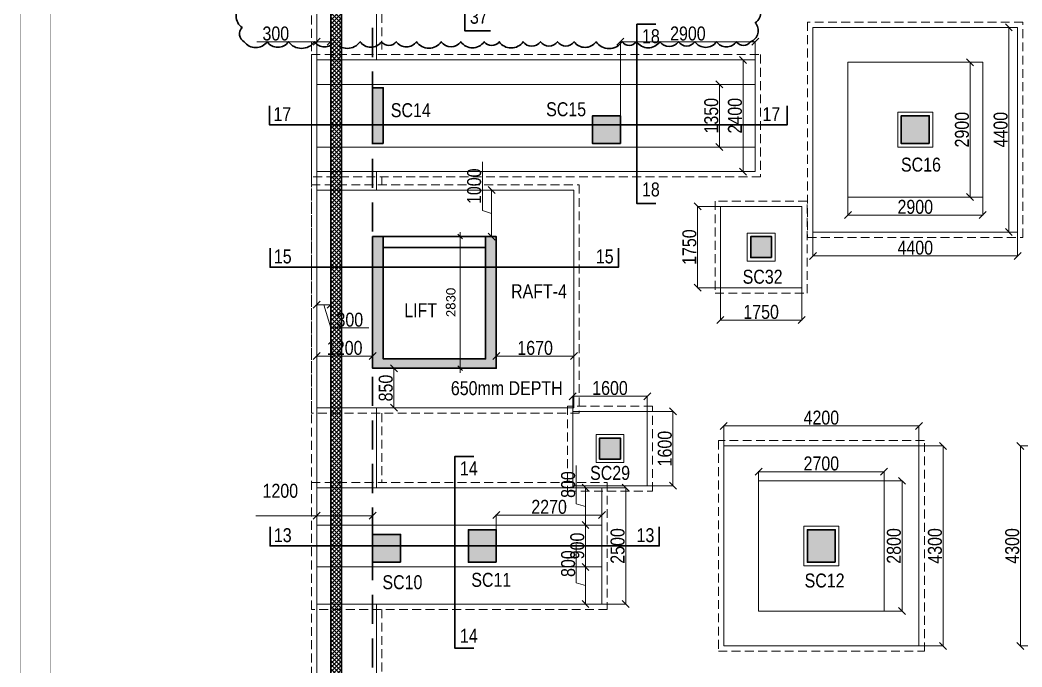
# Model space of a CAD drawing. Header units: millimetres. Extents: x 1112055 to 3390982, y -148532 to 766891.
# Drawn here: x 1978202 to 1999748, y 653561 to 667469 of the extents above; entities that cross this region are included whole.
import ezdxf

# ---------------------------------------------------------------- set-up
doc = ezdxf.new("R2010")
doc.units = ezdxf.units.MM
doc.header["$PDMODE"] = 35
doc.header["$PDSIZE"] = -25
doc.linetypes.add('DASHED2', pattern=[0.375, 0.25, -0.125])
doc.linetypes.add('Hidden', pattern=[9.525, 6.35, -3.175])
for name, color, linetype, lineweight in [('B COL. NO.', 3, 'Continuous', 20), ('B FINAL COLUMN', 1, 'Continuous', 30), ('B FOOTING', 49, 'Continuous', 20), ('B FOOTING DIM', 234, 'Continuous', 9), ('B HATCH', 250, 'Continuous', 0), ('B P.C.C', 251, 'Continuous', 0), ('B TITLE BLOCK', 250, 'Continuous', 0)]:
    doc.layers.add(name, color=color, linetype=linetype, lineweight=lineweight)
doc.layers.add('B Pedestal', color=7, linetype='Continuous', lineweight=9, true_color=0x5c8948)
doc.layers.add('B-COL HT', color=7, linetype='Continuous', lineweight=0, true_color=0x4e4f45)
doc.styles.add('Cali', font='calibri.ttf')
doc.styles.add('SWINC', font='swissc.ttf')
doc.dimstyles.new('1.100', dxfattribs={"dimtxt": 200, "dimasz": 100, "dimexe": 100, "dimexo": 100, "dimgap": 100, "dimtad": 1, "dimdec": 0, "dimzin": 0, "dimdsep": 46, "dimtxsty": 'Cali', "dimblk": 'OBLIQUE', "dimcen": 0, "dimdle": 100, "dimclrd": 256, "dimclre": 256, "dimclrt": 3, "dimadec": 0, "dimazin": 0, "dimtfac": 1, "dimtdec": 0, "dimtofl": 0, "dimtmove": 1, "dimatfit": 0, "dimfxl": 100, "dimfxlon": 1, "dimtolj": 1, "dimtzin": 0, "dimlwd": -1, "dimlwe": -1, "dimarcsym": 0})
doc.dimstyles.new('BHOOMI', dxfattribs={"dimtxt": 230, "dimasz": 150, "dimexe": 10, "dimexo": 0, "dimgap": 25, "dimtad": 1, "dimdec": 0, "dimzin": 0, "dimdsep": 46, "dimtxsty": 'SWINC', "dimblk": 'OBLIQUE', "dimcen": 0.09, "dimclrd": 250, "dimclre": 250, "dimclrt": 256, "dimaunit": 1, "dimadec": 3, "dimazin": 0, "dimtfac": 1, "dimtdec": 0, "dimtofl": 0, "dimtmove": 1, "dimatfit": 3, "dimfxl": 100, "dimtolj": 1, "dimtzin": 0, "dimlwd": 9, "dimlwe": 5, "dimarcsym": 0})

# ---------------------------------------------------------------- blocks, each defined once
blk = doc.blocks.new('_Oblique')
at = {"color": 0, "linetype": 'ByBlock', "lineweight": -2}
blk.add_line((-0.5, -0.5), (0.5, 0.5), dxfattribs=at)
blk = doc.blocks.new('*D2715')
at = {"layer": 'B FOOTING DIM', "color": 250, "lineweight": 5, "ltscale": 0.5, "transparency": 16777216}
for p, q in [((1993334, 658312), (1993334, 658754)), ((1997534, 658744), (1993334, 658744)), ((1997534, 658312), (1997534, 658754))]:
    blk.add_line(p, q, dxfattribs=at)
at = {"layer": 'Defpoints', "color": 0, "transparency": 16777216}
for p in [(1993334, 658744), (1993334, 658312), (1997534, 658312)]:
    blk.add_point(p, dxfattribs=at)
at = {"layer": 'B FOOTING DIM', "color": 250, "lineweight": 5, "transparency": 16777216, "xscale": 150, "yscale": 150, "zscale": 150, "rotation": 180}
blk.add_blockref('_Oblique', (1993334, 658744), dxfattribs=at)
at = {"layer": 'B FOOTING DIM', "color": 250, "lineweight": 5, "transparency": 16777216, "xscale": 150, "yscale": 150, "zscale": 150}
blk.add_blockref('_Oblique', (1997534, 658744), dxfattribs=at)
at = {"layer": 'B FOOTING DIM', "transparency": 16777216, "insert": (1995434, 658919), "char_height": 300, "attachment_point": 5, "style": 'SWINC'}
blk.add_mtext('\\A1;4200', dxfattribs=at)
blk = doc.blocks.new('*D2716')
at = {"layer": 'B FOOTING DIM', "color": 250, "lineweight": 5, "ltscale": 0.5, "transparency": 16777216}
for p, q in [((1997534, 658312), (1998063, 658312)), ((1998053, 658312), (1998053, 654012)), ((1997534, 654012), (1998063, 654012))]:
    blk.add_line(p, q, dxfattribs=at)
at = {"layer": 'Defpoints', "color": 0, "transparency": 16777216}
for p in [(1997534, 658312), (1997534, 654012), (1998053, 654012)]:
    blk.add_point(p, dxfattribs=at)
at = {"layer": 'B FOOTING DIM', "color": 250, "lineweight": 5, "transparency": 16777216, "xscale": 150, "yscale": 150, "zscale": 150}
for p, rotation in [((1998053, 658312), 90), ((1998053, 654012), 270)]:
    blk.add_blockref('_Oblique', p, dxfattribs=dict(at, rotation=rotation))
at = {"layer": 'B FOOTING DIM', "transparency": 16777216, "insert": (1997878, 656162), "char_height": 300, "attachment_point": 5, "rotation": 90, "style": 'SWINC'}
blk.add_mtext('\\A1;4300', dxfattribs=at)
blk = doc.blocks.new('*D2718')
at = {"layer": 'B FOOTING DIM', "color": 250, "lineweight": 5, "ltscale": 0.5, "transparency": 16777216}
for p, q in [((2000234, 658312), (1999705, 658312)), ((1999715, 658312), (1999715, 654012)), ((2000234, 654012), (1999705, 654012))]:
    blk.add_line(p, q, dxfattribs=at)
at = {"layer": 'Defpoints', "color": 0, "transparency": 16777216}
for p in [(2000234, 658312), (1999715, 654012), (2000234, 654012)]:
    blk.add_point(p, dxfattribs=at)
at = {"layer": 'B FOOTING DIM', "color": 250, "lineweight": 5, "transparency": 16777216, "xscale": 150, "yscale": 150, "zscale": 150}
for p, rotation in [((1999715, 658312), 90), ((1999715, 654012), 270)]:
    blk.add_blockref('_Oblique', p, dxfattribs=dict(at, rotation=rotation))
at = {"layer": 'B FOOTING DIM', "transparency": 16777216, "insert": (1999540, 656162), "char_height": 300, "attachment_point": 5, "rotation": 90, "style": 'SWINC'}
blk.add_mtext('\\A1;4300', dxfattribs=at)
blk = doc.blocks.new('*D2719')
at = {"layer": 'B FOOTING DIM', "color": 250, "lineweight": 5, "ltscale": 0.5, "transparency": 16777216}
for p, q in [((1994084, 657562), (1994084, 657769)), ((1994084, 657759), (1996784, 657759)), ((1996784, 657562), (1996784, 657769))]:
    blk.add_line(p, q, dxfattribs=at)
at = {"layer": 'Defpoints', "color": 0, "transparency": 16777216}
for p in [(1996784, 657759), (1994084, 657562), (1996784, 657562)]:
    blk.add_point(p, dxfattribs=at)
at = {"layer": 'B FOOTING DIM', "color": 250, "lineweight": 5, "transparency": 16777216, "xscale": 150, "yscale": 150, "zscale": 150, "rotation": 180}
blk.add_blockref('_Oblique', (1994084, 657759), dxfattribs=at)
at = {"layer": 'B FOOTING DIM', "color": 250, "lineweight": 5, "transparency": 16777216, "xscale": 150, "yscale": 150, "zscale": 150}
blk.add_blockref('_Oblique', (1996784, 657759), dxfattribs=at)
at = {"layer": 'B FOOTING DIM', "transparency": 16777216, "insert": (1995434, 657934), "char_height": 300, "attachment_point": 5, "style": 'SWINC'}
blk.add_mtext('\\A1;2700', dxfattribs=at)
blk = doc.blocks.new('*D2720')
at = {"layer": 'B FOOTING DIM', "color": 250, "lineweight": 5, "ltscale": 0.5, "transparency": 16777216}
for p, q in [((1996784, 657562), (1997180, 657562)), ((1997170, 654762), (1997170, 657562)), ((1996784, 654762), (1997180, 654762))]:
    blk.add_line(p, q, dxfattribs=at)
at = {"layer": 'Defpoints', "color": 0, "transparency": 16777216}
for p in [(1996784, 657562), (1997170, 657562), (1996784, 654762)]:
    blk.add_point(p, dxfattribs=at)
at = {"layer": 'B FOOTING DIM', "color": 250, "lineweight": 5, "transparency": 16777216, "xscale": 150, "yscale": 150, "zscale": 150}
for p, rotation in [((1997170, 657562), 90), ((1997170, 654762), 270)]:
    blk.add_blockref('_Oblique', p, dxfattribs=dict(at, rotation=rotation))
at = {"layer": 'B FOOTING DIM', "transparency": 16777216, "insert": (1996995, 656162), "char_height": 300, "attachment_point": 5, "rotation": 90, "style": 'SWINC'}
blk.add_mtext('\\A1;2800', dxfattribs=at)
blk = doc.blocks.new('*D2721')
at = {"layer": 'B FOOTING DIM', "color": 250, "lineweight": 5, "ltscale": 0.5, "transparency": 16777216}
for p, q in [((1990714, 656612), (1990352, 656612)), ((1990362, 655712), (1990362, 656612)), ((1990714, 655712), (1990352, 655712))]:
    blk.add_line(p, q, dxfattribs=at)
at = {"layer": 'Defpoints', "color": 0, "transparency": 16777216}
for p in [(1990362, 656612), (1990714, 656612), (1990714, 655712)]:
    blk.add_point(p, dxfattribs=at)
at = {"layer": 'B FOOTING DIM', "color": 250, "lineweight": 5, "transparency": 16777216, "xscale": 150, "yscale": 150, "zscale": 150}
for p, rotation in [((1990362, 656612), 90), ((1990362, 655712), 270)]:
    blk.add_blockref('_Oblique', p, dxfattribs=dict(at, rotation=rotation))
at = {"layer": 'B FOOTING DIM', "transparency": 16777216, "insert": (1990187, 656162), "char_height": 300, "attachment_point": 5, "rotation": 90, "style": 'SWINC'}
blk.add_mtext('\\A1;900', dxfattribs=at)
blk = doc.blocks.new('*D2722')
at = {"layer": 'B FOOTING DIM', "color": 250, "lineweight": 5, "ltscale": 0.5, "transparency": 16777216}
for p, q in [((1990165, 656193), (1990165, 655371)), ((1990714, 655712), (1990352, 655712)), ((1990362, 655712), (1990362, 654912)), ((1990165, 655371), (1990362, 655312)), ((1990714, 654912), (1990352, 654912))]:
    blk.add_line(p, q, dxfattribs=at)
at = {"layer": 'Defpoints', "color": 0, "transparency": 16777216}
for p in [(1990714, 655712), (1990362, 654912), (1990714, 654912)]:
    blk.add_point(p, dxfattribs=at)
at = {"layer": 'B FOOTING DIM', "color": 250, "lineweight": 5, "transparency": 16777216, "xscale": 150, "yscale": 150, "zscale": 150}
for p, rotation in [((1990362, 655712), 90), ((1990362, 654912), 270)]:
    blk.add_blockref('_Oblique', p, dxfattribs=dict(at, rotation=rotation))
at = {"layer": 'B FOOTING DIM', "transparency": 16777216, "insert": (1989990, 655782), "char_height": 300, "attachment_point": 5, "rotation": 90, "style": 'SWINC'}
blk.add_mtext('\\A1;800', dxfattribs=at)
blk = doc.blocks.new('*D2723')
at = {"layer": 'B FOOTING DIM', "color": 250, "lineweight": 5, "ltscale": 0.5, "transparency": 16777216}
for p, q in [((1990165, 657893), (1990165, 657071)), ((1990714, 657412), (1990352, 657412)), ((1990362, 656612), (1990362, 657412)), ((1990165, 657071), (1990362, 657012)), ((1990714, 656612), (1990352, 656612))]:
    blk.add_line(p, q, dxfattribs=at)
at = {"layer": 'Defpoints', "color": 0, "transparency": 16777216}
for p in [(1990362, 657412), (1990714, 657412), (1990714, 656612)]:
    blk.add_point(p, dxfattribs=at)
at = {"layer": 'B FOOTING DIM', "color": 250, "lineweight": 5, "transparency": 16777216, "xscale": 150, "yscale": 150, "zscale": 150}
for p, rotation in [((1990362, 657412), 90), ((1990362, 656612), 270)]:
    blk.add_blockref('_Oblique', p, dxfattribs=dict(at, rotation=rotation))
at = {"layer": 'B FOOTING DIM', "transparency": 16777216, "insert": (1989990, 657482), "char_height": 300, "attachment_point": 5, "rotation": 90, "style": 'SWINC'}
blk.add_mtext('\\A1;800', dxfattribs=at)
blk = doc.blocks.new('*D2724')
at = {"layer": 'B FOOTING DIM', "color": 250, "lineweight": 5, "ltscale": 0.5, "transparency": 16777216}
for p, q in [((1990714, 657412), (1991238, 657412)), ((1991228, 657412), (1991228, 654912)), ((1990714, 654912), (1991238, 654912))]:
    blk.add_line(p, q, dxfattribs=at)
at = {"layer": 'Defpoints', "color": 0, "transparency": 16777216}
for p in [(1990714, 657412), (1990714, 654912), (1991228, 654912)]:
    blk.add_point(p, dxfattribs=at)
at = {"layer": 'B FOOTING DIM', "color": 250, "lineweight": 5, "transparency": 16777216, "xscale": 150, "yscale": 150, "zscale": 150}
for p, rotation in [((1991228, 657412), 90), ((1991228, 654912), 270)]:
    blk.add_blockref('_Oblique', p, dxfattribs=dict(at, rotation=rotation))
at = {"layer": 'B FOOTING DIM', "transparency": 16777216, "insert": (1991053, 656162), "char_height": 300, "attachment_point": 5, "rotation": 90, "style": 'SWINC'}
blk.add_mtext('\\A1;2500', dxfattribs=at)
blk = doc.blocks.new('*D2725')
at = {"layer": 'B FOOTING DIM', "color": 250, "lineweight": 5, "ltscale": 0.5, "transparency": 16777216}
for p, q in [((1988144, 664421), (1988144, 663371)), ((1988541, 663812), (1988331, 663812)), ((1988341, 662812), (1988341, 663812)), ((1988144, 663371), (1988341, 663312)), ((1988414, 662812), (1988331, 662812))]:
    blk.add_line(p, q, dxfattribs=at)
at = {"layer": 'Defpoints', "color": 0, "transparency": 16777216}
for p in [(1988341, 663812), (1988541, 663812), (1988414, 662812)]:
    blk.add_point(p, dxfattribs=at)
at = {"layer": 'B FOOTING DIM', "color": 250, "lineweight": 5, "transparency": 16777216, "xscale": 150, "yscale": 150, "zscale": 150}
for p, rotation in [((1988341, 663812), 90), ((1988341, 662812), 270)]:
    blk.add_blockref('_Oblique', p, dxfattribs=dict(at, rotation=rotation))
at = {"layer": 'B FOOTING DIM', "transparency": 16777216, "insert": (1987969, 663896), "char_height": 300, "attachment_point": 5, "rotation": 90, "style": 'SWINC'}
blk.add_mtext('\\A1;1000', dxfattribs=at)
blk = doc.blocks.new('*D2726')
at = {"layer": 'B FOOTING DIM', "color": 250, "lineweight": 5, "ltscale": 0.5, "transparency": 16777216}
for p, q in [((1985784, 659982), (1986252, 659982)), ((1986242, 659982), (1986242, 659132)), ((1985784, 659132), (1986252, 659132))]:
    blk.add_line(p, q, dxfattribs=at)
at = {"layer": 'Defpoints', "color": 0, "transparency": 16777216}
for p in [(1985784, 659982), (1985784, 659132), (1986242, 659132)]:
    blk.add_point(p, dxfattribs=at)
at = {"layer": 'B FOOTING DIM', "color": 250, "lineweight": 5, "transparency": 16777216, "xscale": 150, "yscale": 150, "zscale": 150}
for p, rotation in [((1986242, 659982), 90), ((1986242, 659132), 270)]:
    blk.add_blockref('_Oblique', p, dxfattribs=dict(at, rotation=rotation))
at = {"layer": 'B FOOTING DIM', "transparency": 16777216, "insert": (1986067, 659557), "char_height": 300, "attachment_point": 5, "rotation": 90, "style": 'SWINC'}
blk.add_mtext('\\A1;850', dxfattribs=at)
blk = doc.blocks.new('*D2727')
at = {"layer": 'B FOOTING DIM', "color": 250, "lineweight": 5, "ltscale": 0.5, "transparency": 16777216}
for p, q in [((1988444, 659982), (1988444, 660254)), ((1988444, 660244), (1990114, 660244)), ((1990114, 659982), (1990114, 660254))]:
    blk.add_line(p, q, dxfattribs=at)
at = {"layer": 'Defpoints', "color": 0, "transparency": 16777216}
for p in [(1990114, 660244), (1988444, 659982), (1990114, 659982)]:
    blk.add_point(p, dxfattribs=at)
at = {"layer": 'B FOOTING DIM', "color": 250, "lineweight": 5, "transparency": 16777216, "xscale": 150, "yscale": 150, "zscale": 150, "rotation": 180}
blk.add_blockref('_Oblique', (1988444, 660244), dxfattribs=at)
at = {"layer": 'B FOOTING DIM', "color": 250, "lineweight": 5, "transparency": 16777216, "xscale": 150, "yscale": 150, "zscale": 150}
blk.add_blockref('_Oblique', (1990114, 660244), dxfattribs=at)
at = {"layer": 'B FOOTING DIM', "transparency": 16777216, "insert": (1989279, 660419), "char_height": 300, "attachment_point": 5, "style": 'SWINC'}
blk.add_mtext('\\A1;1670', dxfattribs=at)
blk = doc.blocks.new('*D2728')
at = {"layer": 'B FOOTING DIM', "color": 250, "lineweight": 5, "ltscale": 0.5, "transparency": 16777216}
for p, q in [((1984584, 661472), (1984584, 661337)), ((1984584, 661347), (1984884, 661347)), ((1984883, 660850), (1984734, 661347)), ((1984884, 661472), (1984884, 661337)), ((1985705, 660850), (1984883, 660850))]:
    blk.add_line(p, q, dxfattribs=at)
at = {"layer": 'Defpoints', "color": 0, "transparency": 16777216}
for p in [(1984584, 661472), (1984884, 661472), (1984884, 661347)]:
    blk.add_point(p, dxfattribs=at)
at = {"layer": 'B FOOTING DIM', "color": 250, "lineweight": 5, "transparency": 16777216, "xscale": 150, "yscale": 150, "zscale": 150, "rotation": 180}
blk.add_blockref('_Oblique', (1984584, 661347), dxfattribs=at)
at = {"layer": 'B FOOTING DIM', "color": 250, "lineweight": 5, "transparency": 16777216, "xscale": 150, "yscale": 150, "zscale": 150}
blk.add_blockref('_Oblique', (1984884, 661347), dxfattribs=at)
at = {"layer": 'B FOOTING DIM', "transparency": 16777216, "insert": (1985294, 661025), "char_height": 300, "attachment_point": 5, "style": 'SWINC'}
blk.add_mtext('\\A1;300', dxfattribs=at)
blk = doc.blocks.new('*D2741')
at = {"layer": 'B FOOTING DIM', "color": 250, "lineweight": 5, "ltscale": 0.5, "transparency": 16777216}
for p, q in [((1995254, 662912), (1995254, 662388)), ((1999654, 662912), (1999654, 662388)), ((1995254, 662398), (1999654, 662398))]:
    blk.add_line(p, q, dxfattribs=at)
at = {"layer": 'Defpoints', "color": 0, "transparency": 16777216}
for p in [(1995254, 662912), (1999654, 662912), (1999654, 662398)]:
    blk.add_point(p, dxfattribs=at)
at = {"layer": 'B FOOTING DIM', "color": 250, "lineweight": 5, "transparency": 16777216, "xscale": 150, "yscale": 150, "zscale": 150, "rotation": 180}
blk.add_blockref('_Oblique', (1995254, 662398), dxfattribs=at)
at = {"layer": 'B FOOTING DIM', "color": 250, "lineweight": 5, "transparency": 16777216, "xscale": 150, "yscale": 150, "zscale": 150}
blk.add_blockref('_Oblique', (1999654, 662398), dxfattribs=at)
at = {"layer": 'B FOOTING DIM', "transparency": 16777216, "insert": (1997454, 662573), "char_height": 300, "attachment_point": 5, "style": 'SWINC'}
blk.add_mtext('\\A1;4400', dxfattribs=at)
blk = doc.blocks.new('*D2742')
at = {"layer": 'B FOOTING DIM', "color": 250, "lineweight": 5, "ltscale": 0.5, "transparency": 16777216}
for p, q in [((1996004, 663662), (1996004, 663266)), ((1998904, 663662), (1998904, 663266)), ((1996004, 663276), (1998904, 663276))]:
    blk.add_line(p, q, dxfattribs=at)
at = {"layer": 'Defpoints', "color": 0, "transparency": 16777216}
for p in [(1996004, 663662), (1998904, 663662), (1998904, 663276)]:
    blk.add_point(p, dxfattribs=at)
at = {"layer": 'B FOOTING DIM', "color": 250, "lineweight": 5, "transparency": 16777216, "xscale": 150, "yscale": 150, "zscale": 150, "rotation": 180}
blk.add_blockref('_Oblique', (1996004, 663276), dxfattribs=at)
at = {"layer": 'B FOOTING DIM', "color": 250, "lineweight": 5, "transparency": 16777216, "xscale": 150, "yscale": 150, "zscale": 150}
blk.add_blockref('_Oblique', (1998904, 663276), dxfattribs=at)
at = {"layer": 'B FOOTING DIM', "transparency": 16777216, "insert": (1997454, 663451), "char_height": 300, "attachment_point": 5, "style": 'SWINC'}
blk.add_mtext('\\A1;2900', dxfattribs=at)
blk = doc.blocks.new('*D2743')
at = {"layer": 'B FOOTING DIM', "color": 250, "lineweight": 5, "ltscale": 0.5, "transparency": 16777216}
for p, q in [((1998904, 666562), (1998624, 666562)), ((1998634, 663662), (1998634, 666562)), ((1998904, 663662), (1998624, 663662))]:
    blk.add_line(p, q, dxfattribs=at)
at = {"layer": 'Defpoints', "color": 0, "transparency": 16777216}
for p in [(1998634, 666562), (1998904, 666562), (1998904, 663662)]:
    blk.add_point(p, dxfattribs=at)
at = {"layer": 'B FOOTING DIM', "color": 250, "lineweight": 5, "transparency": 16777216, "xscale": 150, "yscale": 150, "zscale": 150}
for p, rotation in [((1998634, 666562), 90), ((1998634, 663662), 270)]:
    blk.add_blockref('_Oblique', p, dxfattribs=dict(at, rotation=rotation))
at = {"layer": 'B FOOTING DIM', "transparency": 16777216, "insert": (1998459, 665112), "char_height": 300, "attachment_point": 5, "rotation": 90, "style": 'SWINC'}
blk.add_mtext('\\A1;2900', dxfattribs=at)
blk = doc.blocks.new('*D2744')
at = {"layer": 'B FOOTING DIM', "color": 250, "lineweight": 5, "ltscale": 0.5, "transparency": 16777216}
for p, q in [((1999654, 667312), (1999456, 667312)), ((1999466, 662912), (1999466, 667312)), ((1999654, 662912), (1999456, 662912))]:
    blk.add_line(p, q, dxfattribs=at)
at = {"layer": 'Defpoints', "color": 0, "transparency": 16777216}
for p in [(1999466, 667312), (1999654, 667312), (1999654, 662912)]:
    blk.add_point(p, dxfattribs=at)
at = {"layer": 'B FOOTING DIM', "color": 250, "lineweight": 5, "transparency": 16777216, "xscale": 150, "yscale": 150, "zscale": 150}
for p, rotation in [((1999466, 667312), 90), ((1999466, 662912), 270)]:
    blk.add_blockref('_Oblique', p, dxfattribs=dict(at, rotation=rotation))
at = {"layer": 'B FOOTING DIM', "transparency": 16777216, "insert": (1999291, 665112), "char_height": 300, "attachment_point": 5, "rotation": 90, "style": 'SWINC'}
blk.add_mtext('\\A1;4400', dxfattribs=at)
blk = doc.blocks.new('*D2747')
at = {"layer": 'B FOOTING DIM', "color": 250, "lineweight": 5, "ltscale": 0.5, "transparency": 16777216}
for p, q in [((1994014, 666612), (1993742, 666612)), ((1993752, 666612), (1993752, 664212)), ((1994014, 664212), (1993742, 664212))]:
    blk.add_line(p, q, dxfattribs=at)
at = {"layer": 'Defpoints', "color": 0, "transparency": 16777216}
for p in [(1994014, 666612), (1993752, 664212), (1994014, 664212)]:
    blk.add_point(p, dxfattribs=at)
at = {"layer": 'B FOOTING DIM', "color": 250, "lineweight": 5, "transparency": 16777216, "xscale": 150, "yscale": 150, "zscale": 150}
for p, rotation in [((1993752, 666612), 90), ((1993752, 664212), 270)]:
    blk.add_blockref('_Oblique', p, dxfattribs=dict(at, rotation=rotation))
at = {"layer": 'B FOOTING DIM', "transparency": 16777216, "insert": (1993577, 665412), "char_height": 300, "attachment_point": 5, "rotation": 90, "style": 'SWINC'}
blk.add_mtext('\\A1;2400', dxfattribs=at)
blk = doc.blocks.new('*D2748')
at = {"layer": 'B FOOTING DIM', "color": 250, "lineweight": 5, "ltscale": 0.5, "transparency": 16777216}
for p, q in [((1993170, 666087), (1993253, 666087)), ((1993243, 666087), (1993243, 664737)), ((1993170, 664737), (1993253, 664737))]:
    blk.add_line(p, q, dxfattribs=at)
at = {"layer": 'Defpoints', "color": 0, "transparency": 16777216}
for p in [(1993170, 666087), (1993170, 664737), (1993243, 664737)]:
    blk.add_point(p, dxfattribs=at)
at = {"layer": 'B FOOTING DIM', "color": 250, "lineweight": 5, "transparency": 16777216, "xscale": 150, "yscale": 150, "zscale": 150}
for p, rotation in [((1993243, 666087), 90), ((1993243, 664737), 270)]:
    blk.add_blockref('_Oblique', p, dxfattribs=dict(at, rotation=rotation))
at = {"layer": 'B FOOTING DIM', "transparency": 16777216, "insert": (1993068, 665412), "char_height": 300, "attachment_point": 5, "rotation": 90, "style": 'SWINC'}
blk.add_mtext('\\A1;1350', dxfattribs=at)
blk = doc.blocks.new('*D2573')
at = {"layer": 'B FOOTING DIM', "color": 250, "lineweight": 5, "ltscale": 0.5, "transparency": 16777216}
for p, q in [((1991114, 665412), (1991114, 667013)), ((1991114, 667003), (1994014, 667003)), ((1994014, 666612), (1994014, 667013))]:
    blk.add_line(p, q, dxfattribs=at)
at = {"layer": 'Defpoints', "color": 0, "transparency": 16777216}
for p in [(1994014, 667003), (1994014, 666612), (1991114, 665412)]:
    blk.add_point(p, dxfattribs=at)
at = {"layer": 'B FOOTING DIM', "color": 250, "lineweight": 5, "transparency": 16777216, "xscale": 150, "yscale": 150, "zscale": 150, "rotation": 180}
blk.add_blockref('_Oblique', (1991114, 667003), dxfattribs=at)
at = {"layer": 'B FOOTING DIM', "color": 250, "lineweight": 5, "transparency": 16777216, "xscale": 150, "yscale": 150, "zscale": 150}
blk.add_blockref('_Oblique', (1994014, 667003), dxfattribs=at)
at = {"layer": 'B FOOTING DIM', "transparency": 16777216, "insert": (1992564, 667178), "char_height": 300, "attachment_point": 5, "style": 'SWINC'}
blk.add_mtext('\\A1;2900', dxfattribs=at)
blk = doc.blocks.new('*D2574')
at = {"layer": 'B FOOTING DIM', "color": 250, "lineweight": 5, "ltscale": 0.5, "transparency": 16777216}
for p, q in [((1984584, 667003), (1983291, 667003)), ((1984584, 666612), (1984584, 667013)), ((1984584, 667003), (1984884, 667003)), ((1984884, 666612), (1984884, 667013))]:
    blk.add_line(p, q, dxfattribs=at)
at = {"layer": 'Defpoints', "color": 0, "transparency": 16777216}
for p in [(1984884, 667003), (1984584, 666612), (1984884, 666612)]:
    blk.add_point(p, dxfattribs=at)
at = {"layer": 'B FOOTING DIM', "color": 250, "lineweight": 5, "transparency": 16777216, "xscale": 150, "yscale": 150, "zscale": 150, "rotation": 180}
blk.add_blockref('_Oblique', (1984584, 667003), dxfattribs=at)
at = {"layer": 'B FOOTING DIM', "color": 250, "lineweight": 5, "transparency": 16777216, "xscale": 150, "yscale": 150, "zscale": 150}
blk.add_blockref('_Oblique', (1984884, 667003), dxfattribs=at)
at = {"layer": 'B FOOTING DIM', "transparency": 16777216, "insert": (1983702, 667178), "char_height": 300, "attachment_point": 5, "style": 'SWINC'}
blk.add_mtext('\\A1;300', dxfattribs=at)
blk = doc.blocks.new('*D2575')
at = {"layer": 'B FOOTING DIM', "color": 250, "lineweight": 5, "ltscale": 0.5, "transparency": 16777216}
for p, q in [((1988444, 656512), (1988444, 656836)), ((1988444, 656826), (1990714, 656826)), ((1990714, 656512), (1990714, 656836))]:
    blk.add_line(p, q, dxfattribs=at)
at = {"layer": 'Defpoints', "color": 0, "transparency": 16777216}
for p in [(1990714, 656826), (1988444, 656512), (1990714, 656512)]:
    blk.add_point(p, dxfattribs=at)
at = {"layer": 'B FOOTING DIM', "color": 250, "lineweight": 5, "transparency": 16777216, "xscale": 150, "yscale": 150, "zscale": 150, "rotation": 180}
blk.add_blockref('_Oblique', (1988444, 656826), dxfattribs=at)
at = {"layer": 'B FOOTING DIM', "color": 250, "lineweight": 5, "transparency": 16777216, "xscale": 150, "yscale": 150, "zscale": 150}
blk.add_blockref('_Oblique', (1990714, 656826), dxfattribs=at)
at = {"layer": 'B FOOTING DIM', "transparency": 16777216, "insert": (1989579, 657001), "char_height": 300, "attachment_point": 5, "style": 'SWINC'}
blk.add_mtext('\\A1;2270', dxfattribs=at)
blk = doc.blocks.new('*D2576')
at = {"layer": 'B FOOTING DIM', "color": 250, "lineweight": 5, "ltscale": 0.5, "transparency": 16777216}
for p, q in [((1984584, 656812), (1983274, 656812)), ((1984584, 656412), (1984584, 656822)), ((1985784, 656812), (1984584, 656812)), ((1985784, 656412), (1985784, 656822))]:
    blk.add_line(p, q, dxfattribs=at)
at = {"layer": 'Defpoints', "color": 0, "transparency": 16777216}
for p in [(1984584, 656812), (1984584, 656412), (1985784, 656412)]:
    blk.add_point(p, dxfattribs=at)
at = {"layer": 'B FOOTING DIM', "color": 250, "lineweight": 5, "transparency": 16777216, "xscale": 150, "yscale": 150, "zscale": 150, "rotation": 180}
blk.add_blockref('_Oblique', (1984584, 656812), dxfattribs=at)
at = {"layer": 'B FOOTING DIM', "color": 250, "lineweight": 5, "transparency": 16777216, "xscale": 150, "yscale": 150, "zscale": 150}
blk.add_blockref('_Oblique', (1985784, 656812), dxfattribs=at)
at = {"layer": 'B FOOTING DIM', "transparency": 16777216, "insert": (1983799, 657346), "char_height": 300, "attachment_point": 5, "style": 'SWINC'}
blk.add_mtext('\\A1;1200', dxfattribs=at)
blk = doc.blocks.new('*D2580')
at = {"layer": 'B FOOTING DIM', "color": 250, "lineweight": 5, "ltscale": 0.5, "transparency": 16777216}
for p, q in [((1984584, 659982), (1984584, 660254)), ((1985784, 660244), (1984584, 660244)), ((1985784, 659982), (1985784, 660254))]:
    blk.add_line(p, q, dxfattribs=at)
at = {"layer": 'Defpoints', "color": 0, "transparency": 16777216}
for p in [(1984584, 660244), (1984584, 659982), (1985784, 659982)]:
    blk.add_point(p, dxfattribs=at)
at = {"layer": 'B FOOTING DIM', "color": 250, "lineweight": 5, "transparency": 16777216, "xscale": 150, "yscale": 150, "zscale": 150, "rotation": 180}
blk.add_blockref('_Oblique', (1984584, 660244), dxfattribs=at)
at = {"layer": 'B FOOTING DIM', "color": 250, "lineweight": 5, "transparency": 16777216, "xscale": 150, "yscale": 150, "zscale": 150}
blk.add_blockref('_Oblique', (1985784, 660244), dxfattribs=at)
at = {"layer": 'B FOOTING DIM', "transparency": 16777216, "insert": (1985184, 660419), "char_height": 300, "attachment_point": 5, "style": 'SWINC'}
blk.add_mtext('\\A1;1200', dxfattribs=at)
blk = doc.blocks.new('*D2757')
at = {"layer": 'B FOOTING DIM', "color": 250, "lineweight": 5, "ltscale": 0.5, "transparency": 16777216}
for p, q in [((1991689, 659055), (1992253, 659055)), ((1992243, 657455), (1992243, 659055)), ((1991689, 657455), (1992253, 657455))]:
    blk.add_line(p, q, dxfattribs=at)
at = {"layer": 'Defpoints', "color": 0, "transparency": 16777216}
for p in [(1991689, 659055), (1992243, 659055), (1991689, 657455)]:
    blk.add_point(p, dxfattribs=at)
at = {"layer": 'B FOOTING DIM', "color": 250, "lineweight": 5, "transparency": 16777216, "xscale": 150, "yscale": 150, "zscale": 150}
for p, rotation in [((1992243, 659055), 90), ((1992243, 657455), 270)]:
    blk.add_blockref('_Oblique', p, dxfattribs=dict(at, rotation=rotation))
at = {"layer": 'B FOOTING DIM', "transparency": 16777216, "insert": (1992068, 658255), "char_height": 300, "attachment_point": 5, "rotation": 90, "style": 'SWINC'}
blk.add_mtext('\\A1;1600', dxfattribs=at)
blk = doc.blocks.new('*D2758')
at = {"layer": 'B FOOTING DIM', "color": 250, "lineweight": 5, "ltscale": 0.5, "transparency": 16777216}
for p, q in [((1990089, 659055), (1990089, 659391)), ((1991689, 659381), (1990089, 659381)), ((1991689, 659055), (1991689, 659391))]:
    blk.add_line(p, q, dxfattribs=at)
at = {"layer": 'Defpoints', "color": 0, "transparency": 16777216}
for p in [(1990089, 659381), (1990089, 659055), (1991689, 659055)]:
    blk.add_point(p, dxfattribs=at)
at = {"layer": 'B FOOTING DIM', "color": 250, "lineweight": 5, "transparency": 16777216, "xscale": 150, "yscale": 150, "zscale": 150, "rotation": 180}
blk.add_blockref('_Oblique', (1990089, 659381), dxfattribs=at)
at = {"layer": 'B FOOTING DIM', "color": 250, "lineweight": 5, "transparency": 16777216, "xscale": 150, "yscale": 150, "zscale": 150}
blk.add_blockref('_Oblique', (1991689, 659381), dxfattribs=at)
at = {"layer": 'B FOOTING DIM', "transparency": 16777216, "insert": (1990889, 659556), "char_height": 300, "attachment_point": 5, "style": 'SWINC'}
blk.add_mtext('\\A1;1600', dxfattribs=at)
blk = doc.blocks.new('*D2829')
at = {"layer": 'B FOOTING DIM', "color": 250, "lineweight": 5, "ltscale": 0.5, "transparency": 16777216}
for p, q in [((1993264, 661712), (1993264, 661008)), ((1995014, 661712), (1995014, 661008)), ((1993264, 661018), (1995014, 661018))]:
    blk.add_line(p, q, dxfattribs=at)
at = {"layer": 'Defpoints', "color": 0, "transparency": 16777216}
for p in [(1993264, 661712), (1995014, 661712), (1995014, 661018)]:
    blk.add_point(p, dxfattribs=at)
at = {"layer": 'B FOOTING DIM', "color": 250, "lineweight": 5, "transparency": 16777216, "xscale": 150, "yscale": 150, "zscale": 150, "rotation": 180}
blk.add_blockref('_Oblique', (1993264, 661018), dxfattribs=at)
at = {"layer": 'B FOOTING DIM', "color": 250, "lineweight": 5, "transparency": 16777216, "xscale": 150, "yscale": 150, "zscale": 150}
blk.add_blockref('_Oblique', (1995014, 661018), dxfattribs=at)
at = {"layer": 'B FOOTING DIM', "transparency": 16777216, "insert": (1994139, 661193), "char_height": 300, "attachment_point": 5, "style": 'SWINC'}
blk.add_mtext('\\A1;1750', dxfattribs=at)
blk = doc.blocks.new('*D2830')
at = {"layer": 'B FOOTING DIM', "color": 250, "lineweight": 5, "ltscale": 0.5, "transparency": 16777216}
for p, q in [((1993264, 663462), (1992762, 663462)), ((1992772, 663462), (1992772, 661712)), ((1993264, 661712), (1992762, 661712))]:
    blk.add_line(p, q, dxfattribs=at)
at = {"layer": 'Defpoints', "color": 0, "transparency": 16777216}
for p in [(1993264, 663462), (1992772, 661712), (1993264, 661712)]:
    blk.add_point(p, dxfattribs=at)
at = {"layer": 'B FOOTING DIM', "color": 250, "lineweight": 5, "transparency": 16777216, "xscale": 150, "yscale": 150, "zscale": 150}
for p, rotation in [((1992772, 663462), 90), ((1992772, 661712), 270)]:
    blk.add_blockref('_Oblique', p, dxfattribs=dict(at, rotation=rotation))
at = {"layer": 'B FOOTING DIM', "transparency": 16777216, "insert": (1992597, 662587), "char_height": 300, "attachment_point": 5, "rotation": 90, "style": 'SWINC'}
blk.add_mtext('\\A1;1750', dxfattribs=at)
blk = doc.blocks.new('*D2879')
at = {"layer": 'B FOOTING', "transparency": 16777216}
for p, q in [((1987670, 662812), (1987570, 662812)), ((1987670, 662912), (1987670, 659882)), ((1987670, 659982), (1987570, 659982))]:
    blk.add_line(p, q, dxfattribs=at)
at = {"layer": 'Defpoints', "color": 0, "transparency": 16777216}
for p in [(1988444, 662812), (1987670, 659982), (1988444, 659982)]:
    blk.add_point(p, dxfattribs=at)
at = {"layer": 'B FOOTING', "transparency": 16777216, "xscale": 100, "yscale": 100, "zscale": 100}
for p, rotation in [((1987670, 662812), 90), ((1987670, 659982), 270)]:
    blk.add_blockref('_Oblique', p, dxfattribs=dict(at, rotation=rotation))
at = {"layer": 'B FOOTING', "color": 3, "transparency": 16777216, "insert": (1987467, 661397), "char_height": 200, "attachment_point": 5, "rotation": 90, "style": 'Cali'}
blk.add_mtext('\\A1;2830', dxfattribs=at)

msp = doc.modelspace()

# ---------------------------------------------------------------- hatches: boundary and pattern name
at = {"layer": 'B HATCH', "lineweight": 0}
h = msp.add_hatch(dxfattribs=at)
h.set_pattern_fill('ANSI37', color=250, scale=20, style=0)
h.set_pattern_definition([(45, (271573.584, 205286.05), (-44.9012806, 44.9012806), []), (135, (271573.584, 205286.05), (-44.9012806, -44.9012806), [])])
h.paths.add_polyline_path([(2048204.1, 723875.9), (2048204.1, 727418.8), (2041029.1, 727292.9), (2041029.1, 723876.1)], flags=16)
h.paths.add_polyline_path([(2022340.1, 724422.7), (2027289.1, 724422.7), (2027289.1, 727051.5), (2022340.1, 726964.7)], flags=16)
h.paths.add_polyline_path([(2029179.1, 727085), (2029629.1, 727092.9), (2029629.1, 723875.7), (2029179.1, 723875.7)], flags=16)
h.paths.add_polyline_path([(1985114.1, 723607.5), (1985114.1, 614861.9), (2035574.1, 614861.9), (2035574.1, 654741.9), (2048204.1, 654741.9), (2048204.1, 723645.9), (2029165.7, 723646.5), (2029165.7, 720986.9), (2028949.1, 720986.9), (2028949.1, 727080.9), (2027519.1, 727055.8), (2027519.1, 720986.9), (2027289.1, 720986.9), (2027289.1, 724192.7), (2017838.1, 724192.7), (2017838.1, 723607.5)], flags=16)
h.paths.add_polyline_path([(2040803.8, 727289), (2040803.8, 723876.1), (2033374.1, 723876.4), (2033374.1, 727158.6)], flags=16)
h.paths.add_polyline_path([(2029859.1, 723876.5), (2029859.1, 727096.9), (2033144.1, 727154.5), (2033144.1, 723876.4)], flags=16)
h.paths.add_polyline_path([(2017608.1, 723837.5), (1984884.1, 723837.5), (1984884.1, 614631.9), (2035804.1, 614631.9), (2035804.1, 654511.9), (2048434.1, 654511.9), (2048434.1, 727652.9), (2022110.1, 727190.9), (2022110.1, 724422.7), (2017608.1, 724422.7)])
at = {"layer": 'B-COL HT', "lineweight": 0}
h = msp.add_hatch(color=250, dxfattribs=at)
h.dxf.hatch_style = 1
h.paths.add_polyline_path([(1986014.1, 664811.9), (1985784.1, 664811.9), (1985784.1, 666011.9), (1986014.1, 666011.9)])
h = msp.add_hatch(color=250, dxfattribs=at)
h.dxf.hatch_style = 1
h.paths.add_polyline_path([(1991114.1, 664811.9), (1990514.1, 664811.9), (1990514.1, 665411.9), (1991114.1, 665411.9)])
h = msp.add_hatch(color=250, dxfattribs=at)
h.dxf.hatch_style = 1
h.paths.add_polyline_path([(1997754.1, 664811.9), (1997154.1, 664811.9), (1997154.1, 665411.9), (1997754.1, 665411.9)])
h = msp.add_hatch(color=250, dxfattribs=at)
h.dxf.hatch_style = 1
h.paths.add_polyline_path([(1988444.1, 662811.9), (1988444.1, 659981.9), (1985784.1, 659981.9), (1985784.1, 662811.9), (1986014.1, 662811.9), (1986014.1, 660181.9), (1988214.1, 660181.9), (1988214.1, 662811.9)])
h = msp.add_hatch(color=250, dxfattribs=at)
h.dxf.hatch_style = 1
h.paths.add_polyline_path([(1993914.1, 662361.9), (1993914.1, 662811.9), (1994364.1, 662811.9), (1994364.1, 662361.9)])
h = msp.add_hatch(color=250, dxfattribs=at)
h.dxf.hatch_style = 1
h.paths.add_polyline_path([(1990664.1, 658029.8), (1990664.1, 658479.8), (1991114.1, 658479.8), (1991114.1, 658029.8)])
h = msp.add_hatch(color=250, dxfattribs=at)
h.dxf.hatch_style = 1
h.paths.add_polyline_path([(1986384.1, 655811.9), (1985784.1, 655811.9), (1985784.1, 656411.9), (1986384.1, 656411.9)])
h = msp.add_hatch(color=250, dxfattribs=at)
h.dxf.hatch_style = 1
h.paths.add_polyline_path([(1988444.1, 655811.9), (1987844.1, 655811.9), (1987844.1, 656511.9), (1988444.1, 656511.9)])
h = msp.add_hatch(color=250, dxfattribs=at)
h.dxf.hatch_style = 1
h.paths.add_polyline_path([(1995734.1, 655811.9), (1995134.1, 655811.9), (1995134.1, 656511.9), (1995734.1, 656511.9)])

# ---------------------------------------------------------------- linework, layer by layer
at = {"color": 16, "linetype": 'DASHED2', "lineweight": 30, "ltscale": 2500}
msp.add_lwpolyline([(1985784.1, 673511.9), (2011384.1, 673511.9), (2011384.1, 645561.9), (2013784.1, 645561.9), (2013784.1, 645111.9), (1985784.1, 645111.9), (1985784.1, 673511.9)], dxfattribs=at)
at = {"color": 6, "lineweight": 30}
for points in [[(1988318.9, 671090.1), (1987768.6, 671090.1), (1987768.6, 667234.5), (1988318.9, 667234.5)], [(1991877.5, 667377.9), (1991468.3, 667377.9), (1991468.3, 663522.3), (1991877.5, 663522.3)], [(1983568.1, 665622.8), (1983568.1, 665213.6), (1994698.9, 665213.6), (1994698.9, 665622.8)], [(1983578.1, 662564), (1983578.1, 662154.8), (1991070.7, 662154.8), (1991070.7, 662564)], [(1987962.5, 658086.2), (1987553.2, 658086.2), (1987553.2, 653963.1), (1987962.5, 653963.1)], [(1983578.1, 656571.1), (1983578.1, 656161.9), (1991946.7, 656161.9), (1991946.7, 656571.1)]]:
    msp.add_lwpolyline(points, dxfattribs=at)
at = {"color": 2, "lineweight": 30}
msp.add_lwpolyline([(1982976.4, 667797.8, 0.5205671), (1982976.4, 667307.6, 0.5205671), (1983024.2, 667003.4, 0.5205671), (1983514.7, 667003.4, 0.5205671), (1983977.9, 667003.4, 0.5205671), (1984532, 667003.4, 0.5205671), (1984964.1, 667003.4, 0.5205671), (1985516.4, 667003.4, 0.5205671), (1985974.7, 667003.4, 0.5205671), (1986292.2, 667003.4, 0.5205671), (1986727.4, 667003.4, 0.5205671), (1987260.9, 667003.4, 0.5205671), (1987679.4, 667003.4, 0.5205671), (1988185.3, 667003.4, 0.5205671), (1988505.6, 667003.4, 0.5205671), (1989021.4, 667003.4, 0.5205671), (1989393, 667003.4, 0.5205671), (1989759.6, 667003.4, 0.5205671), (1990117, 667003.4, 0.5205671), (1990589.5, 667003.4, 0.5205671), (1991150.7, 667003.4, 0.5205671), (1991456.6, 667003.4, 0.5205671), (1991961.8, 667003.4, 0.5205671), (1992360.5, 667003.4, 0.5205671), (1992714.8, 667003.4, 0.5205671), (1993181.2, 667003.4, 0.5205671), (1993605.4, 667003.4, 0.5205671), (1993912.5, 667003.4, 0.5205671), (1994014.1, 667411.8, 0.5205671), (1994014.1, 667882.3, 0.5205671)], format="xyb", dxfattribs=at)
at = {"layer": 'B FINAL COLUMN', "color": 1, "lineweight": 30}
for p, q in [((1986014.1, 662811.9), (1988214.1, 662811.9)), ((1986014.1, 662581.9), (1988214.1, 662581.9))]:
    msp.add_line(p, q, dxfattribs=at)
at = {"layer": 'B FINAL COLUMN', "color": 16, "lineweight": 30}
msp.add_lwpolyline([(2017608.1, 723837.5), (1984884.1, 723837.5), (1984884.1, 614631.9), (2035804.1, 614631.9), (2035804.1, 654511.9), (2048434.1, 654511.9), (2048434.1, 727652.9), (2022110.1, 727190.9), (2022110.1, 724422.7), (2017608.1, 724422.7), (2017608.1, 723837.5)], dxfattribs=at)
msp.add_lwpolyline([(1985114.1, 614861.9), (2035574.1, 614861.9), (2035574.1, 654741.9), (2048204.1, 654741.9), (2048204.1, 723645.9), (2029165.7, 723646.5), (2029165.7, 720986.9), (2028949.1, 720986.9), (2028949.1, 727080.9), (2027519.1, 727055.8), (2027519.1, 720986.9), (2027289.1, 720986.9), (2027289.1, 724192.7), (2017838.1, 724192.7), (2017838.1, 723607.5), (1985114.1, 723607.5)], close=True, dxfattribs=at)
at = {"layer": 'B FINAL COLUMN', "color": 1, "lineweight": 30}
for points in [[(1986014.1, 664811.9), (1985784.1, 664811.9), (1985784.1, 666011.9), (1986014.1, 666011.9)], [(1991114.1, 664811.9), (1990514.1, 664811.9), (1990514.1, 665411.9), (1991114.1, 665411.9)], [(1997754.1, 664811.9), (1997154.1, 664811.9), (1997154.1, 665411.9), (1997754.1, 665411.9)], [(1988214.1, 662811.9), (1988444.1, 662811.9), (1988444.1, 659981.9), (1985784.1, 659981.9), (1985784.1, 662811.9), (1986014.1, 662811.9), (1986014.1, 660181.9), (1988214.1, 660181.9)], [(1986384.1, 655811.9), (1985784.1, 655811.9), (1985784.1, 656411.9), (1986384.1, 656411.9)], [(1988444.1, 655811.9), (1987844.1, 655811.9), (1987844.1, 656511.9), (1988444.1, 656511.9)], [(1995734.1, 655811.9), (1995134.1, 655811.9), (1995134.1, 656511.9), (1995734.1, 656511.9)]]:
    msp.add_lwpolyline(points, close=True, dxfattribs=at)
at = {"layer": 'B FINAL COLUMN', "color": 5, "lineweight": 30}
msp.add_lwpolyline([(1994364.1, 662361.9), (1993914.1, 662361.9), (1993914.1, 662811.9), (1994364.1, 662811.9)], close=True, dxfattribs=at)
at = {"layer": 'B FINAL COLUMN', "color": 11, "lineweight": 30}
msp.add_lwpolyline([(1991114.1, 658029.8), (1990664.1, 658029.8), (1990664.1, 658479.8), (1991114.1, 658479.8)], close=True, dxfattribs=at)
at = {"layer": 'B FOOTING'}
for points in [[(1984584.1, 678536.9), (1984584.1, 615726.9)], [(1985864.1, 671711.9), (1985864.1, 666611.9)], [(1985864.1, 664211.9), (1985864.1, 663812.4)], [(1985864.1, 659132.4), (1985864.1, 657411.9)], [(1985864.1, 654911.9), (1985864.1, 651930.1)]]:
    msp.add_lwpolyline(points, dxfattribs=at)
for points in [[(1995254.1, 662911.9), (1999654.1, 662911.9), (1999654.1, 667311.9), (1995254.1, 667311.9)], [(1984584.1, 666611.9), (1994014.1, 666611.9), (1994014.1, 664211.9), (1984584.1, 664211.9)], [(1996004.1, 663661.9), (1998904.1, 663661.9), (1998904.1, 666561.9), (1996004.1, 666561.9)], [(1984584.1, 663812.4), (1990114.1, 663812.4), (1990114.1, 659132.4), (1984584.1, 659132.4)], [(1993264.1, 661711.9), (1995014.1, 661711.9), (1995014.1, 663461.9), (1993264.1, 663461.9)], [(1990089.1, 657454.8), (1991689.1, 657454.8), (1991689.1, 659054.8), (1990089.1, 659054.8)], [(1993334.1, 654011.9), (1997534.1, 654011.9), (1997534.1, 658311.9), (1993334.1, 658311.9)], [(1984584.1, 657411.9), (1990714.1, 657411.9), (1990714.1, 654911.9), (1984584.1, 654911.9)], [(1994084.1, 654761.9), (1996784.1, 654761.9), (1996784.1, 657561.9), (1994084.1, 657561.9)]]:
    msp.add_lwpolyline(points, close=True, dxfattribs=at)
at = {"layer": 'B P.C.C', "color": 250, "linetype": 'Hidden', "lineweight": 0, "ltscale": 30}
for points in [[(1984469.1, 678421.9), (1984469.1, 615726.9)], [(1985979.1, 671596.9), (1985979.1, 666726.9)], [(1985979.1, 664096.9), (1985979.1, 663927.4)], [(1985979.1, 659017.4), (1985979.1, 657526.9)], [(1985979.1, 654796.9), (1985979.1, 651930.1)]]:
    msp.add_lwpolyline(points, dxfattribs=at)
for points in [[(1995139.1, 662796.9), (1999769.1, 662796.9), (1999769.1, 667426.9), (1995139.1, 667426.9)], [(1984469.1, 666726.9), (1994129.1, 666726.9), (1994129.1, 664096.9), (1984469.1, 664096.9)], [(1984469.1, 663927.4), (1990229.1, 663927.4), (1990229.1, 659017.4), (1984469.1, 659017.4)], [(1993149.1, 661596.9), (1995129.1, 661596.9), (1995129.1, 663576.9), (1993149.1, 663576.9)], [(1989974.1, 657339.8), (1991804.1, 657339.8), (1991804.1, 659169.8), (1989974.1, 659169.8)], [(1993219.1, 653896.9), (1997649.1, 653896.9), (1997649.1, 658426.9), (1993219.1, 658426.9)], [(1984469.1, 657526.9), (1990829.1, 657526.9), (1990829.1, 654796.9), (1984469.1, 654796.9)]]:
    msp.add_lwpolyline(points, close=True, dxfattribs=at)
at = {"layer": 'B Pedestal', "color": 87, "lineweight": 9}
for points in [[(1994014.1, 664736.9), (1984584.1, 664736.9), (1984584.1, 666086.9), (1994014.1, 666086.9)], [(1997829.1, 664736.9), (1997079.1, 664736.9), (1997079.1, 665486.9), (1997829.1, 665486.9)], [(1994439.1, 662286.9), (1993839.1, 662286.9), (1993839.1, 662886.9), (1994439.1, 662886.9)], [(1991189.1, 657954.8), (1990589.1, 657954.8), (1990589.1, 658554.8), (1991189.1, 658554.8)], [(1984584.1, 656611.9), (1990714.1, 656611.9), (1990714.1, 655711.9), (1984584.1, 655711.9)], [(1995809.1, 655736.9), (1995059.1, 655736.9), (1995059.1, 656586.9), (1995809.1, 656586.9)]]:
    msp.add_lwpolyline(points, close=True, dxfattribs=at)
at = {"layer": 'B TITLE BLOCK', "color": 1, "const_width": 8.39}
msp.add_lwpolyline([(1978206, 730781.9), (2075754.3, 730781.9), (2075754.3, 563109), (1978206, 563109)], close=True, dxfattribs=at)
at = {"layer": 'B TITLE BLOCK', "color": 250, "lineweight": 0, "const_width": 8.39}
msp.add_lwpolyline([(1978858.7, 730129.2), (2075101.6, 730129.2), (2075101.6, 563761.7), (1978858.7, 563761.7)], close=True, dxfattribs=at)

# ---------------------------------------------------------------- texts
at = {"color": 6, "lineweight": 30, "style": 'SWINC'}
for s, p in [('37', (1987877, 667390)), ('18', (1991576.7, 666971.3)), ('17', (1983650.5, 665295.7)), ('17', (1994168.1, 665295.7)), ('18', (1991576.7, 663677.7)), ('15', (1983660.5, 662236.9)), ('15', (1990584.4, 662236.9)), ('RAFT-4', (1988760.9, 661488.3)), ('14', (1987661.6, 657679.6)), ('13', (1983660.5, 656244)), ('13', (1991460.4, 656244)), ('14', (1987661.6, 654081.5))]:
    msp.add_text(s, height=300, dxfattribs=at).set_placement(p)
at = {"layer": 'B COL. NO.', "style": 'SWINC'}
for s, p in [('SC14', (1986175.2, 665381.1)), ('SC15', (1989515.8, 665401.5)), ('SC16', (1997146.1, 664210.9)), ('SC32', (1993741.4, 661800.6)), ('LIFT', (1986463.1, 661080.7)), ('SC29', (1990460.7, 657582.1)), ('SC10', (1985995.1, 655232.4)), ('SC11', (1987906.5, 655283.8)), ('SC12', (1995074.1, 655268.9))]:
    msp.add_text(s, height=300, dxfattribs=at).set_placement(p)
at = {"layer": 'B FOOTING', "color": 5, "style": 'SWINC'}
msp.add_text('650mm DEPTH', height=300, dxfattribs=at).set_placement((1987466.5, 659404.8))

# ---------------------------------------------------------------- dimensions: what is measured, and where the dimension line sits
at = {"layer": 'B FOOTING'}
dim = msp.add_linear_dim(base=(1987669.7, 659981.9), p1=(1988444.1, 662811.9), p2=(1988444.1, 659981.9), angle=90, dimstyle='1.100', override={"dimfxl": 0.18, "dimarcsym": 2}, dxfattribs=at)
dim.commit()
dim.dimension.update_dxf_attribs({"geometry": '*D2879', "text_midpoint": (1987467.3, 661396.9)})
at = {"layer": 'B FOOTING DIM', "color": 250, "ltscale": 0.5}
for base, p1, p2, picture, middle in [((1984884.1, 667003.4), (1984584.1, 666611.9), (1984884.1, 666611.9), '*D2574', (1983702.1, 667182.6)), ((1984584.1, 656812.2), (1985784.1, 656411.9), (1984584.1, 656411.9), '*D2576', (1983799.4, 656991.4))]:
    dim = msp.add_linear_dim(base=base, p1=p1, p2=p2, dimstyle='BHOOMI', override={"dimtxt": 300, "dimlwd": 5}, dxfattribs=at)
    dim.commit()
    dim.dimension.update_dxf_attribs({"geometry": picture, "text_midpoint": middle, "dimtype": 160})
for base, p1, p2, picture, middle in [((1994014.1, 667003.4), (1991114.1, 665411.9), (1994014.1, 666611.9), '*D2573', (1992564.1, 667178.4)), ((1998904.1, 663276.5), (1996004.1, 663661.9), (1998904.1, 663661.9), '*D2742', (1997454.1, 663451.5)), ((1999654.1, 662398), (1995254.1, 662911.9), (1999654.1, 662911.9), '*D2741', (1997454.1, 662573)), ((1995014.1, 661018.4), (1993264.1, 661711.9), (1995014.1, 661711.9), '*D2829', (1994139.1, 661193.4)), ((1984884.1, 661347), (1984584.1, 661472.4), (1984884.1, 661472.4), '*D2728', (1984908.4, 661024.5)), ((1990114.1, 660244.3), (1988444.1, 659982.4), (1990114.1, 659982.4), '*D2727', (1989279.1, 660419.3)), ((1990089.1, 659380.7), (1991689.1, 659054.8), (1990089.1, 659054.8), '*D2758', (1990889.1, 659555.7)), ((1993334.1, 658744.4), (1997534.1, 658311.9), (1993334.1, 658311.9), '*D2715', (1995434.1, 658919.4)), ((1996784.1, 657759.2), (1994084.1, 657561.9), (1996784.1, 657561.9), '*D2719', (1995434.1, 657934.2)), ((1990714.1, 656826), (1988444.1, 656511.9), (1990714.1, 656511.9), '*D2575', (1989579.1, 657001))]:
    dim = msp.add_linear_dim(base=base, p1=p1, p2=p2, dimstyle='BHOOMI', override={"dimtxt": 300, "dimlwd": 5}, dxfattribs=at)
    dim.commit()
    dim.dimension.update_dxf_attribs({"geometry": picture, "text_midpoint": middle})
for base, p1, p2, angle, picture, middle in [((1999465.7, 667311.9), (1999654.1, 662911.9), (1999654.1, 667311.9), 90, '*D2744', (1999290.7, 665111.9)), ((1993751.9, 664211.9), (1994014.1, 666611.9), (1994014.1, 664211.9), 90, '*D2747', (1993576.9, 665411.9)), ((1998634.1, 666561.9), (1998904.1, 663661.9), (1998904.1, 666561.9), 90, '*D2743', (1998459.1, 665111.9)), ((1993243, 664736.9), (1993170, 666086.9), (1993170, 664736.9), 90, '*D2748', (1993068, 665411.9)), ((1988341.274, 663812.3941), (1988414.1204, 662811.8958), (1988540.9307, 663812.3941), 90, '*D2725', (1987968.774, 663396.395)), ((1992771.6, 661711.9), (1993264.1, 663461.9), (1993264.1, 661711.9), 90, '*D2830', (1992596.6, 662586.9)), ((1984584.1, 660244.3), (1985784.1, 659982.4), (1984584.1, 659982.4), 180, '*D2580', (1985184.1, 660419.3)), ((1986241.6, 659132.4), (1985784.1, 659982.4), (1985784.1, 659132.4), 90, '*D2726', (1986066.6, 659557.4)), ((1992243.4, 659054.8), (1991689.1, 657454.8), (1991689.1, 659054.8), 90, '*D2757', (1992068.4, 658254.8)), ((1998053, 654011.9), (1997534.1, 658311.9), (1997534.1, 654011.9), 90, '*D2716', (1997878, 656161.9)), ((1999715.2, 654011.9), (2000234.1, 658311.9), (2000234.1, 654011.9), 90, '*D2718', (1999540.2, 656161.9)), ((1990362.3, 657411.9), (1990714.1, 656611.9), (1990714.1, 657411.9), 90, '*D2723', (1989989.8, 657096.1)), ((1997170, 657561.9), (1996784.1, 654761.9), (1996784.1, 657561.9), 90, '*D2720', (1996995, 656161.9)), ((1991227.5, 654911.9), (1990714.1, 657411.9), (1990714.1, 654911.9), 90, '*D2724', (1991052.5, 656161.9)), ((1990362.3, 656611.9), (1990714.1, 655711.9), (1990714.1, 656611.9), 90, '*D2721', (1990187.3, 656161.9)), ((1990362.3, 654911.9), (1990714.1, 655711.9), (1990714.1, 654911.9), 90, '*D2722', (1989989.8, 655396.1))]:
    dim = msp.add_linear_dim(base=base, p1=p1, p2=p2, angle=angle, dimstyle='BHOOMI', override={"dimtxt": 300, "dimlwd": 5}, dxfattribs=at)
    dim.commit()
    dim.dimension.update_dxf_attribs({"geometry": picture, "text_midpoint": middle})

doc.saveas('drawing.dxf')
